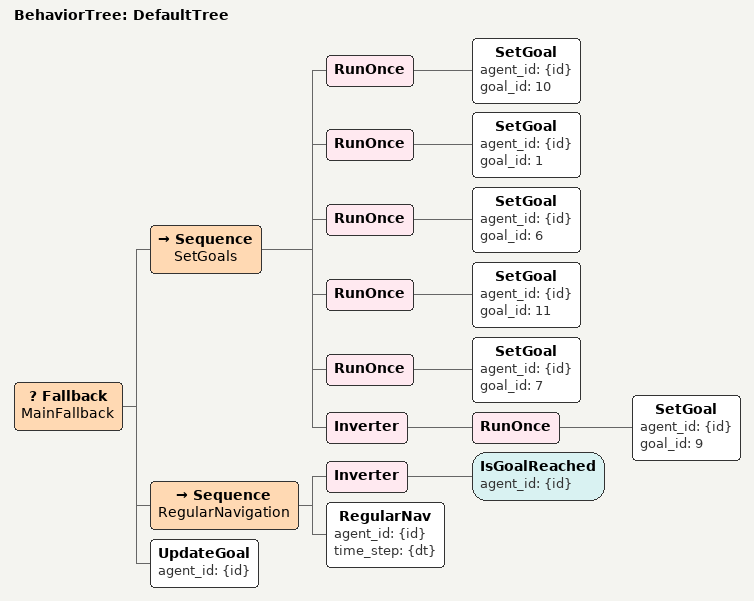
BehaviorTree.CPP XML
<?xml version="1.0" encoding="UTF-8"?>
<root main_tree_to_execute="DefaultTree" BTCPP_format="4">

<include path="BTRegularNav.xml" />

<BehaviorTree ID="DefaultTree">
  <Fallback name="MainFallback">
    <!-- Goal setting Sequence -->
    <Sequence name="SetGoals">
        <RunOnce>
          <SetGoal agent_id="{id}" goal_id="10"/>
        </RunOnce>
        <RunOnce>
          <SetGoal agent_id="{id}" goal_id="1"/>
        </RunOnce>
        <RunOnce>
          <SetGoal agent_id="{id}" goal_id="6"/>
        </RunOnce>
        <RunOnce>
          <SetGoal agent_id="{id}" goal_id="11"/>
        </RunOnce>
        <RunOnce>
          <SetGoal agent_id="{id}" goal_id="7"/>
        </RunOnce>
        <Inverter>
          <RunOnce>
            <SetGoal agent_id="{id}" goal_id="9"/>
          </RunOnce>
        </Inverter>

    </Sequence>
    <!-- Navigation loop -->
    <Sequence name="RegularNavigation">
      <Inverter>
        <IsGoalReached agent_id="{id}"/>
      </Inverter>
      <RegularNav agent_id="{id}" time_step="{dt}"/>
    </Sequence>
    <!-- Update Goal -->
    <UpdateGoal agent_id="{id}"/>
  </Fallback>
</BehaviorTree>

</root>
